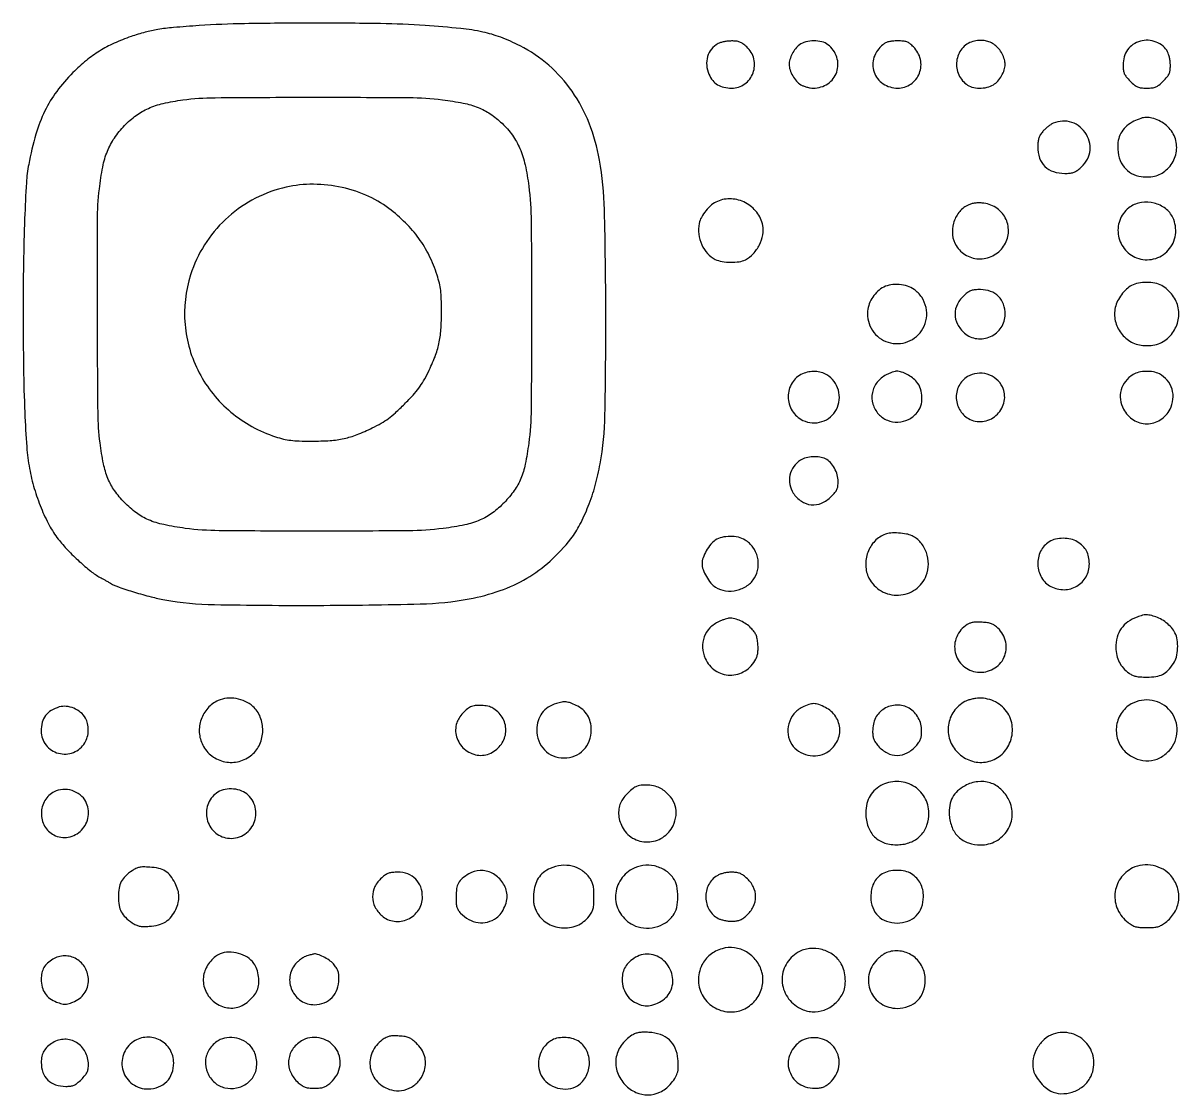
# Model space of a CAD drawing. Extents: x 235 to 2115, y 206 to 2450.
# Drawn here: x 235 to 872, y 1859 to 2450 of the extents above; entities that cross this region are included whole.
import ezdxf

# ---------------------------------------------------------------- set-up
doc = ezdxf.new("R2010")
doc.units = 0

msp = doc.modelspace()

# ---------------------------------------------------------------- linework, layer by layer
for points in [[(332, 2448.438429, 0.004609), (317.863301, 2447.34445, 0.018219), (309.207531, 2446.275403, 0.025717), (302.23697, 2444.784273, 0.017623), (294.5, 2442.412906, 0.022976), (285.088879, 2438.669316, 0.032791), (277.158674, 2434.43845, 0.032972), (269.881976, 2429.22623, 0.023599), (262.451179, 2422.513344, 0.037435), (253.50901, 2412.195412, 0.0475), (246.982317, 2401.413241, 0.04223), (242.089301, 2388.607803, 0.022083), (238.088137, 2372, 0.033438), (236.81833, 2361.92748, 0.005355), (235.869228, 2342.105097, 0.005563), (235.230363, 2317.546562, 0.003747), (235.023153, 2289.5, 0.003674), (235.245273, 2259.702291, 0.006662), (235.930744, 2235.337511, 0.007629), (237.012331, 2216.28505, 0.028325), (238.554188, 2204.361689, 0.025526), (241.189819, 2193.415191, 0.024956), (244.943365, 2182.709461, 0.02626), (249.454386, 2173.118205, 0.042569), (254.368317, 2165.572304, 0.024338), (259.584059, 2159.516107, 0.017479), (265.956613, 2153.259706, 0.017587), (272.347059, 2147.810383, 0.043189), (277.490522, 2144.406757, -0.002476), (278.511949, 2143.844483, -0.000832), (279.997204, 2143.01403, -0.000828), (281.637369, 2142.089801, -0.000948), (283.202089, 2141.200751, 0.045803), (287.88128, 2139.07145, 0.00979), (296.377689, 2136.294144, 0.010844), (305.478799, 2133.729568, 0.019945), (313, 2132.102145, 0.038603), (340.391301, 2129.463362, 0.005455), (397.088905, 2129.011854, 0.005396), (453.800399, 2129.790968, 0.039608), (480.75616, 2132.596415, 0.038581), (497.77724, 2137.124384, 0.049294), (512.482376, 2143.968961, 0.05038), (525.313676, 2153.419438, 0.04315), (536.745144, 2165.713492, 0.045947), (541.743636, 2173.495029, 0.026564), (546.344388, 2183.632602, 0.024973), (550.186046, 2195.110343, 0.024418), (552.897569, 2207, 0.039083), (555.52055, 2233.880771, 0.005325), (556.000663, 2290.397417, 0.00541), (555.267701, 2346.887127, 0.037638), (552.537008, 2374.37001, 0.049766), (546.838377, 2394.666256, 0.058768), (537.447494, 2412.247955, 0.061274), (524.616001, 2426.575436, 0.062286), (508.76101, 2437.274535, 0.026175), (498.113284, 2441.98958, 0.038413), (488.298391, 2444.894347, 0.027864), (476.064821, 2446.808887, 0.007524), (456.5, 2448.465648, 0.01339), (431.935329, 2449.514058, 0.004024), (394.516316, 2449.807004, 0.004048), (357.020066, 2449.495215, 0.012901)], [(617.893269, 2438.503091, 0.097034), (614.256253, 2435.49323, 0.09917), (612.058013, 2431.355209, 0.095205), (611.571618, 2426.545629, 0.082039), (612.843745, 2421.620337, 0.063198), (614.912665, 2418.189888, 0.088579), (617.58455, 2415.821903, 0.084611), (621.008428, 2414.45573, 0.052758), (625.315481, 2414, 0.155739), (632.504601, 2416.294908, 0.151795), (637.123389, 2422.351527, 0.148589), (637.549645, 2430.064408, 0.148366), (633.613215, 2436.715651, 0.025632), (631.516842, 2438.447861, 0.067268), (629.812663, 2439.38991, 0.0681), (627.932025, 2439.839498, 0.026774), (625.264685, 2439.959962, 0.025376), (623.24929, 2439.840623, 0.021312), (621.133899, 2439.515491, 0.021846), (619.224888, 2439.050735, 0.053894)], [(662.62655, 2437.794986, 0.06746), (660.505003, 2435.7162, 0.045758), (658.678646, 2432.86312, 0.046093), (657.418124, 2429.759881, 0.073561), (657, 2426.933248, 0.084937), (657.492992, 2424.052094, 0.046906), (658.994838, 2420.800412, 0.046653), (661.097892, 2417.852459, 0.077732), (663.419965, 2415.885678, 0.04399), (664.874854, 2415.165451, 0.026189), (666.71139, 2414.5581, 0.026079), (668.620215, 2414.141516, 0.040458), (670.29966, 2414.003738, 0.149448), (678.310178, 2416.444126, 0.164527), (683.21878, 2422.871024, 0.163146), (683.240523, 2431.00189, 0.146922), (678.385121, 2437.911704, 0.107282), (675.058315, 2439.530119, 0.061686), (670.61082, 2440.047496, 0.061108), (666.112537, 2439.461825, 0.09755)], [(708.614879, 2437.911704, 0.146689), (703.743437, 2430.985767, 0.16435), (703.776826, 2422.859889, 0.164964), (708.727065, 2416.44032, 0.147796), (716.802457, 2414, 0.150161), (724.072294, 2416.233659, 0.153075), (728.76724, 2422.14982, 0.149008), (729.314022, 2429.818229, 0.141111), (725.521131, 2436.678869, 0.027075), (723.479964, 2438.51019, 0.079098), (721.842455, 2439.446153, 0.071296), (719.899927, 2439.87858, 0.019174), (716.734859, 2440, 0.020535), (714.003528, 2439.887775, 0.042424), (711.89814, 2439.533028, 0.051733), (710.170397, 2438.89235, 0.052058)], [(759.11867, 2439.901735, 0.153232), (752.818692, 2436.385689, 0.143659), (749.459549, 2429.810042, 0.137516), (750.115816, 2422.233058, 0.136988), (754.614879, 2416.088296, 0.102834), (757.699154, 2414.554163, 0.060846), (761.787884, 2413.998473, 0.059285), (766.029507, 2414.445029, 0.081245), (769.580035, 2415.885678, 0.077732), (771.902108, 2417.852459, 0.046653), (774.005162, 2420.800412, 0.046906), (775.507008, 2424.052094, 0.084937), (776, 2426.933248, 0.073726), (775.577319, 2429.784218, 0.04693), (774.305489, 2432.894512, 0.046875), (772.472859, 2435.718506, 0.072682), (770.363139, 2437.709163, 0.045265), (767.72158, 2439.2244, 0.059508), (765.078322, 2440.075335, 0.0583), (762.26637, 2440.289758, 0.041169)], [(850.5, 2439.873359, 0.07177), (846.402906, 2437.975616, 0.092864), (843.412409, 2435.120393, 0.090738), (841.612608, 2431.320656, 0.065438), (841, 2426.659847, 0.025911), (841.147909, 2423.807591, 0.078364), (841.646552, 2421.933372, 0.072422), (842.721251, 2420.223119, 0.019946), (844.882353, 2417.882353, 0.019941), (847.264804, 2415.682722, 0.075918), (848.981041, 2414.620787, 0.078536), (850.905996, 2414.137859, 0.022267), (854, 2414, 0.022267), (857.094004, 2414.137859, 0.078536), (859.018959, 2414.620787, 0.075918), (860.735196, 2415.682722, 0.019941), (863.117647, 2417.882353, 0.019992), (865.249886, 2420.192275, 0.069911), (866.334091, 2421.899343, 0.077915), (866.844677, 2423.738942, 0.028814), (867, 2426.432013, 0.027722), (866.88892, 2428.433918, 0.021535), (866.554403, 2430.589989, 0.021988), (866.065779, 2432.578426, 0.048118), (865.483073, 2434.032733, 0.104264), (862.961461, 2437.119122, 0.076724), (859.128935, 2439.338196, 0.074995), (854.713196, 2440.334851, 0.090937)], [(466.038007, 2407.575689, -0.018577), (477.465079, 2405.722448, -0.04471), (485.677131, 2403.296089, -0.053967), (492.360935, 2399.7783, -0.040683), (498.853486, 2394.59611, -0.049551), (504.54746, 2388.062359, -0.053796), (508.665279, 2380.706164, -0.045959), (511.562883, 2371.690684, -0.02393), (513.577444, 2360.043506, -0.028574), (514.883479, 2340.370099, -0.002342), (515.113947, 2288.850865, -0.002251), (514.870478, 2237.180055, -0.03049), (513.547745, 2218.361996, -0.017567), (511.608355, 2206.805331, -0.047192), (509.181266, 2198.83833, -0.056749), (505.60221, 2192.339543, -0.036203), (500.110065, 2185.673604, -0.043621), (493.605755, 2179.944882, -0.058451), (486.783622, 2176.055758, -0.048577), (478.309995, 2173.394787, -0.020341), (466.5, 2171.409765, -0.029313), (447.269938, 2170.114829, -0.002232), (395.211429, 2169.89801, -0.002176), (343.051386, 2170.140564, -0.030543), (324.361996, 2171.452255, -0.019273), (312.497494, 2173.484947, -0.04832), (304.129371, 2176.117444, -0.05846), (297.397824, 2179.95502, -0.041649), (290.855669, 2185.671811, -0.038838), (285.39605, 2192.263487, -0.056399), (281.768701, 2198.880947, -0.04705), (279.304139, 2207.000077, -0.01871), (277.409765, 2218.5, -0.029212), (276.281351, 2235.206894, -0.001576), (275.969888, 2288.175318, -0.001651), (276.00013, 2340.947538, -0.027312), (277.027842, 2358.5, -0.020208), (278.886683, 2370.51412, -0.046014), (281.473223, 2379.31402, -0.055), (285.279783, 2386.48977, -0.043057), (290.851504, 2393.328189, -0.041568), (297.294864, 2398.956302, -0.055086), (304.02869, 2402.855013, -0.04793), (312.160649, 2405.540549, -0.022933), (323, 2407.48303, -0.030848), (340.775223, 2408.72559, -0.001867), (394.228734, 2408.959781, -0.001938), (447.52285, 2408.787708, -0.029139)], [(802.450423, 2394.593404, 0.042767), (801.088345, 2393.855875, 0.021586), (799.503411, 2392.71256, 0.021268), (797.957216, 2391.381903, 0.029545), (796.700423, 2390.05582, 0.035128), (795.339296, 2388.186167, 0.062031), (794.535688, 2386.457485, 0.055365), (794.127883, 2384.45219, 0.022687), (794.003738, 2381.673275, 0.079131), (794.998618, 2375.455297, 0.119429), (797.872663, 2370.812747, 0.118422), (802.573949, 2367.975472, 0.076964), (808.873615, 2367, 0.024631), (811.522178, 2367.130554, 0.055173), (813.490108, 2367.54741, 0.060301), (815.210194, 2368.355995, 0.034919), (817.059249, 2369.703309, 0.074347), (820.69268, 2373.82211, 0.095377), (822.583436, 2378.497897, 0.097618), (822.580813, 2383.456107, 0.081533), (820.73355, 2388.395899, 0.086104), (817.289441, 2392.548998, 0.095249), (812.758061, 2395.123934, 0.095992), (807.624613, 2395.823391, 0.088937)], [(846.969961, 2395.75, 0.05674), (843.041651, 2393.16986, 0.076742), (840.234629, 2389.989393, 0.07885), (838.568082, 2386.181571, 0.06388), (838, 2381.753246, 0.071481), (838.891373, 2375.550053, 0.095767), (841.491472, 2370.511396, 0.101911), (845.633401, 2367.020328, 0.091222), (850.983486, 2365.275389, 0.042554), (855.351941, 2365.064334, 0.062455), (859.143297, 2365.68213, 0.066794), (862.475384, 2367.168823, 0.05815), (865.474282, 2369.540949, 0.116292), (869.69199, 2376.361081, 0.126816), (870.236269, 2384.121104, 0.126458), (866.959766, 2391.193526, 0.11527), (860.578599, 2396.103669, 0.037195), (856.85673, 2397.470558, 0.076045), (853.778354, 2397.859918, 0.075095), (850.699412, 2397.312706, 0.035512)], [(378, 2358.961231, 0.062596), (361.070747, 2352.263622, 0.063588), (346.424541, 2341.612625, 0.063656), (334.937519, 2327.634644, 0.062968), (327.285504, 2311.166651, 0.099546), (324.23439, 2283.734741, 0.098975), (332.009381, 2257.19435, 0.098145), (349.469039, 2235.512673, 0.09612), (374, 2221.934586, 0.01885), (378.476763, 2220.665744, 0.029347), (382.421495, 2219.948692, 0.023048), (387.050846, 2219.600625, 0.00724), (394, 2219.5, 0.01673), (404.136129, 2219.839243, 0.036779), (411.810332, 2220.924126, 0.038992), (418.962338, 2223.073235, 0.021182), (427.376029, 2226.752198, 0.017024), (432.332254, 2229.386947, 0.029204), (436.243004, 2231.954998, 0.025953), (440.125705, 2235.168235, 0.010543), (445.081081, 2239.918919, 0.010543), (449.831765, 2244.874295, 0.025953), (453.045002, 2248.756996, 0.029204), (455.613053, 2252.667746, 0.017024), (458.247802, 2257.623971, 0.021182), (461.926765, 2266.037662, 0.038992), (464.075874, 2273.189668, 0.036779), (465.160757, 2280.863871, 0.01673), (465.5, 2291, 0.00724), (465.399375, 2297.949154, 0.023048), (465.051308, 2302.578505, 0.029347), (464.334256, 2306.523237, 0.01885), (463.065414, 2311, 0.035996), (458.690432, 2321.770491, 0.042219), (453.004116, 2331.209778, 0.041349), (445.704166, 2339.71599, 0.032257), (436.5, 2347.698303, 0.062543), (423.739913, 2355.089366, 0.052519), (408.774936, 2359.639067, 0.052027), (393.039399, 2360.999507, 0.058562)], [(617.481407, 2351.606432, 0.073907), (614.310195, 2349.625, 0.043312), (611.161278, 2346.430486, 0.043556), (608.647334, 2342.79176, 0.083211), (607.42755, 2339.4655, 0.078223), (607.253723, 2333.538149, 0.073832), (608.891281, 2327.716583, 0.077098), (612.054204, 2322.841155, 0.099916), (616.311891, 2319.656287, 0.069492), (620.050268, 2318.482215, 0.038514), (624.82251, 2318.058503, 0.038653), (629.505878, 2318.366654, 0.083765), (632.930544, 2319.464083, 0.088695), (637.234506, 2322.764435, 0.068012), (640.606212, 2327.65209, 0.069106), (642.498421, 2333.17517, 0.099151), (642.469637, 2338.333679, 0.11354), (639.156709, 2345.569817, 0.107176), (632.955962, 2350.811749, 0.108161), (625.191078, 2352.983994, 0.117592)], [(755.177228, 2349.373752, 0.112258), (750.45311, 2345.434411, 0.095226), (747.549116, 2339.606469, 0.094945), (747.007482, 2333.101694, 0.11077), (748.994598, 2327.24086, 0.131901), (754.687638, 2321.819256, 0.12951), (762.371321, 2319.929906, 0.128529), (770.033401, 2322.068069, 0.128936), (775.658506, 2327.680258, 0.125284), (777.80863, 2335.134483, 0.131731), (776.067983, 2342.555144, 0.13002), (770.819785, 2348.178021, 0.120508), (763.324492, 2350.673535, 0.026211), (761.001011, 2350.741238, 0.033744), (758.874008, 2350.5477, 0.036425), (756.93567, 2350.091763, 0.041935)], [(844.927667, 2348.596817, 0.14097), (839.507691, 2342.081169, 0.135312), (838.267052, 2333.5715, 0.13423), (841.563328, 2325.577107, 0.137873), (848.439658, 2320.469895, 0.151469), (857.788191, 2319.869297, 0.151857), (865.825683, 2324.664364, 0.149538), (869.806503, 2333.239952, 0.146227), (868.357081, 2342.659936, 0.121573), (864.289858, 2347.638136, 0.099234), (858.065883, 2350.613945, 0.097821), (851.09602, 2350.984743, 0.114237)], [(709.179627, 2304.374943, 0.064975), (705.793471, 2302.052031, 0.061805), (703.051295, 2298.902099, 0.061471), (701.150266, 2295.160253, 0.062954), (700.235451, 2291.098589, 0.171471), (702.871496, 2280.503416, 0.172382), (711.573242, 2273.944381, 0.172175), (722.471045, 2274.342441, 0.171131), (730.713167, 2281.520382, 0.093938), (732.635536, 2287.169617, 0.09068), (732.392821, 2293.2048, 0.090439), (730.027562, 2298.776654, 0.092811), (725.864274, 2303.096645, 0.082093), (722.238363, 2304.870387, 0.05372), (717.653173, 2305.722779, 0.053804), (713.001863, 2305.578365, 0.083433)], [(846.450423, 2305.593404, 0.07083), (843.523104, 2303.789714, 0.046474), (840.721258, 2300.981579, 0.045226), (838.398512, 2297.593751, 0.054935), (836.897252, 2294.051395, 0.115741), (836.452959, 2286.733614, 0.107904), (839.272803, 2279.770729, 0.107124), (844.760678, 2274.579865, 0.112563), (851.808927, 2272.244338, 0.045297), (856.400622, 2272.220178, 0.063179), (860.412622, 2273.081433, 0.067268), (863.892252, 2274.857661, 0.061062), (866.904906, 2277.544476, 0.100304), (870.8442, 2284.415118, 0.11564), (871.524732, 2291.922726, 0.114215), (868.793585, 2299.020958, 0.096057), (863.07832, 2304.726203, 0.085398), (859.639507, 2306.272663, 0.050072), (855.166505, 2306.958608, 0.048975), (850.496717, 2306.744741, 0.066888)], [(753.547151, 2299.907255, 0.093194), (749.712414, 2295.010996, 0.120806), (748.371886, 2289.487979, 0.120472), (749.73717, 2283.95983, 0.092349), (753.595852, 2279.049985, 0.149606), (760.405955, 2275.979943, 0.139812), (767.971947, 2277.133539, 0.139197), (773.814583, 2282.112391, 0.147927), (775.996262, 2289.29966, 0.085362), (775.042117, 2294.880596, 0.110939), (772.291959, 2299.26119, 0.111386), (767.942347, 2302.032927, 0.086589), (762.399938, 2303, 0.021496), (759.412584, 2302.871506, 0.062613), (757.3971, 2302.439739, 0.067767), (755.640969, 2301.544534, 0.028453)], [(664.396258, 2256.570629, 0.152265), (658.589683, 2251.551578, 0.141811), (656.458737, 2243.971857, 0.13797), (658.690023, 2236.267161, 0.141906), (664.592987, 2230.954986, 0.194165), (675.061823, 2230.249539, 0.195754), (683.042621, 2237.011213, 0.191382), (684.134038, 2247.560156, 0.18925), (677.695666, 2256.044003, 0.068614), (674.713529, 2257.342035, 0.058553), (671.323954, 2257.877051, 0.056663), (667.793312, 2257.616628, 0.055993)], [(710.46742, 2256.002279, 0.111861), (705.467507, 2251.938836, 0.11916), (702.849617, 2246.205871, 0.119948), (703.148058, 2239.94035, 0.114362), (706.284349, 2234.386785, 0.110207), (711.103343, 2231.022648, 0.107537), (716.939426, 2229.986734, 0.105719), (722.758219, 2231.467764, 0.103215), (727.520248, 2235.206433, 0.102604), (729.532061, 2238.93308, 0.076093), (730.180541, 2243.580905, 0.075353), (729.408486, 2248.255402, 0.096649), (727.296691, 2252.059249, 0.052496), (724.947118, 2254.321176, 0.041755), (721.996861, 2256.245828, 0.043214), (718.938222, 2257.568681, 0.080743), (716.282119, 2257.999211, 0.066353), (715.337983, 2257.87294, 0.016337), (713.838927, 2257.412287, 0.016437), (712.142026, 2256.766433, 0.015775)], [(755.298549, 2255.040484, 0.139185), (750.5387, 2249.896766, 0.132594), (749.077423, 2242.918262, 0.131954), (751.325255, 2236.126748, 0.13728), (756.647553, 2231.497006, 0.159575), (764.525402, 2230.494432, 0.149985), (771.700245, 2234.299755, 0.149985), (775.505568, 2241.474598, 0.159575), (774.502994, 2249.352447, 0.108393), (771.121917, 2253.717841, 0.102328), (766.15698, 2256.378195, 0.102123), (760.535511, 2256.853835, 0.107516)], [(846.457205, 2256.136969, 0.088462), (842.281917, 2252.444764, 0.100576), (839.867667, 2247.689393, 0.100894), (839.505123, 2242.381224, 0.089573), (841.204356, 2237.105336, 0.127837), (846.65568, 2231.1894, 0.143659), (854.059009, 2229.007626, 0.1446), (861.431355, 2231.175426, 0.13002), (866.806614, 2237.073992, 0.094596), (868.448943, 2242.541726, 0.099018), (867.920162, 2248.13682, 0.100525), (865.296112, 2253.032843, 0.100631), (860.970822, 2256.515089, 0.076129), (857.648257, 2257.63567, 0.049883), (853.610947, 2257.933499, 0.050123), (849.62419, 2257.427644, 0.080482)], [(663.189824, 2208.974365, 0.105024), (659.52668, 2205.515037, 0.098018), (657.473145, 2200.781362, 0.097658), (657.373786, 2195.607279, 0.103387), (659.263197, 2190.897883, 0.096837), (663.727754, 2186.39078, 0.126931), (669.161459, 2184.440786, 0.125904), (674.893803, 2185.356744, 0.094394), (680.200591, 2188.965297, 0.020871), (682.250715, 2191.194107, 0.067911), (683.324988, 2192.883803, 0.07645), (683.839994, 2194.687727, 0.031383), (684, 2197.23447, 0.068044), (683.487692, 2200.981555, 0.06033), (681.981856, 2204.62136, 0.062334), (679.716449, 2207.681293, 0.085345), (676.969985, 2209.720689, 0.078825), (673.855351, 2210.722227, 0.052021), (670.091552, 2210.909981, 0.051538), (666.32292, 2210.313045, 0.071982)], [(616.310084, 2164.922994, 0.081415), (613.789104, 2162.657024, 0.040362), (611.370271, 2159.086826, 0.040393), (609.572902, 2155.209266, 0.088557), (609, 2152, 0.088951), (609.583547, 2148.745792, 0.041557), (611.406058, 2144.853714, 0.041511), (613.866033, 2141.288493, 0.082756), (616.438986, 2139.037709, 0.105969), (622.023788, 2137.04691, 0.092264), (628.234135, 2137.374695, 0.092112), (633.919265, 2139.916545, 0.105165), (638.005402, 2144.24086, 0.105194), (639.905566, 2149.64847, 0.09422), (639.550988, 2155.591591, 0.093404), (637.030995, 2161.032478, 0.101158), (632.75914, 2165.005402, 0.082395), (629.034645, 2166.506456, 0.055984), (624.480479, 2166.994886, 0.056185), (619.953053, 2166.461543, 0.085253)], [(710, 2168.278468, 0.114223), (704.192309, 2164.415962, 0.100342), (700.339259, 2158.221184, 0.099156), (699.175041, 2150.949027, 0.10863), (700.977361, 2144.044377, 0.145647), (707.728162, 2136.95592, 0.142404), (717.318803, 2134.633054, 0.143579), (726.601377, 2137.817638, 0.148653), (732.54348, 2145.474678, 0.091472), (733.704583, 2151.770589, 0.08641), (732.584349, 2158.201839, 0.08927), (729.412845, 2163.70371, 0.107093), (724.688109, 2167.343713, 0.067066), (721.606595, 2168.327866, 0.027919), (717.262527, 2168.848935, 0.027629), (712.943134, 2168.884833, 0.078285)], [(800.298549, 2164.040484, 0.143514), (795.531909, 2158.800892, 0.123079), (793.986178, 2151.482772, 0.122901), (796.065001, 2144.289785, 0.142868), (801.20511, 2139.393933, 0.122726), (808.468613, 2137.670081, 0.131096), (815.494452, 2139.629043, 0.132998), (820.540836, 2144.794596, 0.128014), (822.384615, 2151.878087, 0.051026), (821.985349, 2155.780284, 0.074832), (820.793563, 2159.011925, 0.075966), (818.719821, 2161.715378, 0.054371), (815.695666, 2164.044003, 0.079763), (812.197343, 2165.475305, 0.057413), (807.998292, 2165.958086, 0.057404), (803.798654, 2165.473371, 0.079657)], [(618.401069, 2120.094566, 0.091528), (613.343653, 2116.568548, 0.105871), (610.18716, 2111.627155, 0.105094), (609.317395, 2105.796424, 0.089017), (610.79454, 2099.731572, 0.140938), (616.320745, 2093.12387, 0.146758), (624.424607, 2090.591921, 0.14371), (632.713367, 2092.922281, 0.13371), (638.70528, 2099.41357, 0.051281), (639.344832, 2101.028385, 0.036551), (639.734557, 2102.935695, 0.03175), (639.878737, 2105.150392, 0.02107), (639.775332, 2107.695658, 0.023389), (639.393374, 2110.628454, 0.057806), (638.770482, 2112.702459, 0.061413), (637.714928, 2114.504343, 0.029306), (635.959424, 2116.541864, 0.051064), (633.379683, 2118.710251, 0.042699), (630.259007, 2120.462361, 0.04386), (626.996828, 2121.611112, 0.065554), (624, 2121.972461, 0.065338), (623.172037, 2121.854589, 0.012928), (621.736564, 2121.41407, 0.013492), (620.08035, 2120.80839, 0.01218)], [(848.655189, 2122.541351, 0.068043), (843.610412, 2119.925402, 0.088036), (839.946535, 2116.228609, 0.086957), (837.748372, 2111.458686, 0.064678), (837, 2105.697543, 0.053162), (837.4484, 2101.492178, 0.066705), (838.775539, 2097.806896, 0.065345), (841.052975, 2094.544062, 0.048345), (844.32333, 2091.591948, 0.05236), (846.069097, 2090.561884, 0.053934), (847.973685, 2089.929302, 0.039489), (850.429817, 2089.598267, 0.01376), (854, 2089.5, 0.035821), (859.078147, 2089.864271, 0.081841), (862.728319, 2091.019606, 0.085029), (865.7298, 2093.25204, 0.041037), (868.75, 2096.989831, 0.089776), (870.324868, 2100.530548, 0.048308), (871.007489, 2105.274936, 0.048091), (870.76684, 2110.108281, 0.083039), (869.535917, 2113.930544, 0.061508), (867.586256, 2116.779674, 0.043678), (864.778464, 2119.451141, 0.043359), (861.519484, 2121.617012, 0.057312), (858.218945, 2122.955994, 0.013082), (855.208115, 2123.707932, 0.06557), (853.480576, 2123.859694, 0.063224), (851.74471, 2123.56242, 0.011653)], [(755, 2118.439592, 0.148701), (749.299745, 2111.661729, 0.156761), (748.492638, 2103.010262, 0.160558), (752.864622, 2095.656243, 0.156314), (760.801764, 2092.245026, 0.149462), (769.457851, 2094.008122, 0.161321), (775.335511, 2100.2764, 0.161934), (776.295968, 2108.794363, 0.150628), (772.016966, 2116.483745, 0.037806), (770.204397, 2117.974873, 0.064926), (768.474775, 2118.882291, 0.054226), (766.360946, 2119.411123, 0.019177), (763.251017, 2119.718288, 0.017849), (760.459238, 2119.786435, 0.03563), (758.258668, 2119.604429, 0.044754), (756.481744, 2119.163555, 0.06099)], [(342.5, 2076.582642, 0.104875), (336.745078, 2072.397142, 0.100011), (333.065486, 2066.169223, 0.099505), (332.081336, 2058.9737, 0.102688), (333.977361, 2052.044377, 0.113677), (339.018988, 2046.035931, 0.113666), (346.181212, 2042.838098, 0.112976), (354.056346, 2043.085702, 0.111225), (361.090506, 2046.729609, 0.115883), (365.403212, 2052.515341, 0.097968), (367.031393, 2059.989008, 0.098337), (365.689821, 2067.495651, 0.117798), (361.601988, 2073.376843, 0.075489), (357.41254, 2076.110751, 0.065396), (352.390166, 2077.647207, 0.066089), (347.195129, 2077.825412, 0.080706)], [(528.818777, 2075.018924, 0.071371), (524.243981, 2072.889739, 0.08842), (520.826373, 2069.677173, 0.088512), (518.731517, 2065.484543, 0.071681), (518.010327, 2060.5, 0.087841), (519.097078, 2054.34137, 0.105137), (522.216654, 2049.358912, 0.107075), (527.041148, 2046.13872, 0.094081), (533, 2045.007476, 0.094173), (538.932397, 2046.134816, 0.105961), (543.760626, 2049.344681, 0.104458), (546.89664, 2054.293938, 0.089199), (547.996262, 2060.381966, 0.060087), (547.46903, 2064.781706, 0.078425), (545.90824, 2068.516745, 0.079251), (543.288712, 2071.561156, 0.062898), (539.646567, 2073.929048, 0.025389), (536.554125, 2075.236781, 0.062328), (534.152352, 2075.786014, 0.066391), (531.781722, 2075.709487, 0.032071)], [(753.830485, 2075.973206, 0.118487), (747.72447, 2070.597667, 0.118912), (744.738355, 2063.041378, 0.117737), (745.512681, 2054.894447, 0.114558), (749.882353, 2047.882353, 0.113887), (756.95735, 2043.460465, 0.119556), (765.124173, 2042.691988, 0.121079), (772.657296, 2045.745862, 0.118784), (777.980245, 2051.961277, 0.125398), (780.018891, 2060.982478, 0.133969), (777.404106, 2069.631196, 0.133261), (770.743518, 2075.785206, 0.123494), (761.6849, 2077.955804, 0.036642), (759.815696, 2077.798775, 0.022552), (757.651395, 2077.355185, 0.022565), (755.539205, 2076.719412, 0.037139)], [(845.5, 2074.729433, 0.12436), (839.844934, 2069.381471, 0.11809), (837.270962, 2061.885356, 0.118194), (838.373315, 2054.041817, 0.124732), (842.909092, 2047.729948, 0.086203), (848.776911, 2044.311373, 0.103479), (855.083428, 2043.362625, 0.104836), (861.178433, 2045.022021, 0.090587), (866.444899, 2049.07069, 0.17813), (870.764133, 2059.81752, 0.180467), (867.056379, 2070.731109, 0.178056), (857.050255, 2076.644857, 0.174595)], [(254.941601, 2073.02712, 0.060142), (250.41353, 2071.081094, 0.101444), (247.340283, 2068.340515, 0.101093), (245.586644, 2064.604476, 0.059408), (245, 2059.684519, 0.168593), (247.649071, 2052.051421, 0.162167), (254.499053, 2047.552043, 0.159727), (262.761048, 2048.024644, 0.163774), (269.040484, 2053.298549, 0.072865), (270.39828, 2056.491555, 0.058289), (270.921059, 2060.197087, 0.059062), (270.573877, 2063.868755, 0.080498), (269.364459, 2066.960167, 0.08803), (266.708521, 2070.055347, 0.072084), (262.968351, 2072.307999, 0.073347), (258.811319, 2073.377208, 0.098083)], [(482, 2073.296293, 0.085238), (479.76784, 2072.021066, 0.037969), (477.316658, 2069.66783, 0.037772), (475.186232, 2066.89068, 0.065114), (473.924052, 2064.269875, 0.152793), (473.804646, 2056.583665, 0.14084), (478.059557, 2049.909428, 0.141749), (485.183881, 2046.539866, 0.15524), (492.728237, 2047.663549, 0.125059), (498.483021, 2052.557205, 0.138538), (500.925994, 2059.420973, 0.138993), (499.41348, 2066.531255, 0.12619), (494.358703, 2072.102114, 0.081812), (491.855861, 2073.218665, 0.040029), (488.407244, 2073.833185, 0.039876), (484.851549, 2073.892276, 0.071594)], [(664.30078, 2072.919832, 0.107329), (659.644967, 2069.204846, 0.102621), (656.857033, 2063.836081, 0.103473), (656.447288, 2057.839314, 0.110965), (658.508628, 2052.346488, 0.103068), (662.226236, 2048.629271, 0.08964), (667.304296, 2046.475523, 0.089696), (672.812137, 2046.236243, 0.103373), (677.75914, 2047.994598, 0.125819), (683.116704, 2053.487259, 0.139578), (684.912541, 2060.662001, 0.140278), (682.658018, 2067.679846, 0.127535), (676.964118, 2072.75, 0.029582), (673.305537, 2074.360482, 0.085737), (670.596285, 2074.865996, 0.087198), (667.900852, 2074.429497, 0.031293)], [(709.298549, 2072.040484, 0.068194), (706.580754, 2069.825916, 0.0708), (704.599071, 2066.987728, 0.066574), (703.402789, 2063.553708, 0.050609), (703, 2059.584456, 0.030477), (703.149221, 2057.138666, 0.061443), (703.6163, 2055.267355, 0.060198), (704.531498, 2053.541509, 0.028182), (706.092745, 2051.547151, 0.093194), (710.989004, 2047.712414, 0.120806), (716.512021, 2046.371886, 0.120472), (722.04017, 2047.73717, 0.092349), (726.950015, 2051.595852, 0.028875), (728.505883, 2053.589018, 0.062314), (729.404118, 2055.311843, 0.061623), (729.855871, 2057.215123, 0.027693), (729.996262, 2059.784796, 0.123109), (728.167965, 2067.073193, 0.137207), (723.167551, 2072.297806, 0.1406), (716.284997, 2074.093694, 0.131607)], [(707.520382, 2029.713167, 0.066772), (703.669137, 2026.793505, 0.080238), (700.999173, 2023.121138, 0.076505), (699.53787, 2018.648685, 0.054282), (699.249213, 2013.370044, 0.084314), (700.863586, 2006.219876, 0.117343), (704.682915, 2000.91393, 0.115986), (710.520869, 1997.857288, 0.081077), (717.949386, 1997.189958, 0.084812), (724.50384, 1998.803851, 0.104027), (729.632531, 2002.449431, 0.10356), (732.873614, 2007.866783, 0.083384), (734, 2014.574007, 0.133387), (731.634424, 2023.283588, 0.130993), (725.17633, 2029.670749, 0.129922), (716.350358, 2032.027868, 0.130204)], [(753.907284, 2029.674978, 0.063777), (749.816154, 2026.798416, 0.085194), (747.035545, 2023.220224, 0.081932), (745.538069, 2018.807271, 0.054386), (745.243647, 2013.457457, 0.083033), (746.749322, 2006.704364, 0.106479), (750.320856, 2001.452556, 0.106852), (755.726769, 1998.149111, 0.084105), (762.509822, 1997, 0.127179), (770.942894, 1999.18028, 0.126539), (777.281266, 2005.177376, 0.12813), (779.890499, 2013.423689, 0.132119), (778.097318, 2021.789838, 0.086356), (773.603076, 2027.749285, 0.109753), (767.68717, 2031.245276, 0.110975), (760.899555, 2031.885614, 0.089854)], [(252.121495, 2026.337749, 0.144948), (247.011243, 2021.510608, 0.129958), (245.079466, 2014.462681, 0.130559), (246.885861, 2007.405827, 0.146868), (251.906118, 2002.548549, 0.165275), (259.928027, 2001.338938, 0.158079), (267.197393, 2005.230261, 0.154843), (270.895972, 2012.72366, 0.158431), (269.551112, 2020.90116, 0.108102), (266.483055, 2024.598742, 0.090359), (261.955545, 2026.970689, 0.089608), (256.847219, 2027.605394, 0.103847)], [(342.298549, 2026.099891, 0.151598), (337.161505, 2020.110327, 0.144425), (336.191073, 2012.139798, 0.144984), (339.701034, 2004.941231, 0.153012), (346.496188, 2001.00086, 0.164423), (355.247787, 2001.915246, 0.16391), (361.663563, 2007.95193, 0.163553), (363.127017, 2016.651251, 0.163751), (359.038076, 2024.463521, 0.096394), (355.497372, 2026.741947, 0.070655), (350.947083, 2027.848344, 0.070452), (346.254641, 2027.645383, 0.094547)], [(573, 2029.296293, 0.082897), (571.014243, 2028.174051, 0.025046), (568.423878, 2025.856383, 0.025853), (565.987932, 2023.183891, 0.051547), (564.410724, 2020.79966, 0.073278), (563.342241, 2017.731662, 0.057423), (563.080967, 2014.212828, 0.054662), (563.633741, 2010.550943, 0.053227), (564.968914, 2007.060934, 0.141838), (570.797953, 2000.848142, 0.139617), (579.08163, 1998.662068, 0.13837), (587.330414, 2001.16332, 0.138513), (593.051505, 2007.606394, 0.081755), (594.719352, 2013.24287, 0.104357), (594.26903, 2018.628901, 0.100329), (591.646775, 2023.528995, 0.070582), (587.010169, 2027.75, 0.079541), (584.123347, 2029.104956, 0.042567), (580.248915, 2029.870222, 0.042379), (576.257028, 2029.970904, 0.072499)], [(295.091948, 1982.837604, 0.03938), (291.34412, 1979.807352, 0.081473), (289.073166, 1976.817361, 0.081869), (287.882837, 1973.268323, 0.040079), (287.5, 1968.5, 0.040079), (287.882837, 1963.731677, 0.081869), (289.073166, 1960.182639, 0.081473), (291.34412, 1957.192648, 0.03938), (295.091948, 1954.162396, 0.035815), (297.139816, 1952.9636, 0.063315), (298.988503, 1952.327183, 0.050818), (301.201648, 1952.097219, 0.015861), (304.542543, 1952.196579, 0.049159), (309.566807, 1953.005796, 0.076665), (313.577738, 1954.753654, 0.081602), (316.703206, 1957.53292, 0.063792), (319.094566, 1961.401069, 0.042878), (320.466475, 1965.272099, 0.069743), (320.868136, 1968.730281, 0.06966), (320.303652, 1972.168551, 0.042668), (318.75, 1975.979568, 0.047293), (316.203589, 1979.979527, 0.087215), (313.352599, 1982.558722, 0.083981), (309.71618, 1984.069787, 0.041208), (304.739229, 1984.790897, 0.014837), (301.266144, 1984.901542, 0.050529), (299.016579, 1984.678565, 0.064385), (297.157053, 1984.045032, 0.036078)], [(432.548743, 1978.908653, 0.098138), (428.850414, 1974.09005, 0.115373), (427.545443, 1968.497377, 0.11531), (428.855782, 1962.903642, 0.09795), (432.559085, 1958.082266, 0.148833), (439.390002, 1954.990412, 0.14012), (446.966979, 1956.126953, 0.139752), (452.812555, 1961.101009, 0.147835), (454.996262, 1968.29966, 0.085362), (454.042117, 1973.880596, 0.110939), (451.291959, 1978.26119, 0.111386), (446.942347, 1981.032927, 0.086589), (441.399938, 1982, 0.021494), (438.412887, 1981.871535, 0.062594), (436.397455, 1981.43988, 0.067764), (434.64158, 1980.545004, 0.028477)], [(480.5, 1981.13944, 0.035973), (476.882016, 1978.527776, 0.092432), (474.838161, 1976.047829, 0.091602), (473.815123, 1972.983936, 0.034906), (473.5, 1968.475576, 0.014126), (473.598872, 1964.976536, 0.053735), (473.95491, 1962.823272, 0.074393), (474.692268, 1961.17099, 0.04584), (476, 1959.48555, 0.078337), (480.533801, 1955.945324, 0.093883), (485.667181, 1954.247684, 0.097349), (490.917237, 1954.57318, 0.090942), (495.794923, 1956.853972, 0.08529), (498.310331, 1959.387279, 0.052569), (500.353851, 1963.069556, 0.052981), (501.565154, 1967.045292, 0.094466), (501.570273, 1970.453137, 0.113518), (498.730124, 1976.935584, 0.116123), (493.362349, 1981.462128, 0.122251), (486.770318, 1982.978351, 0.134836)], [(525.401069, 1984.094566, 0.063832), (521.61868, 1981.755812, 0.077966), (518.835696, 1978.670361, 0.074467), (517.044621, 1974.761152, 0.052237), (516.192667, 1969.986844, 0.020554), (516.100604, 1967.028104, 0.040044), (516.312836, 1964.677445, 0.044102), (516.876475, 1962.543519, 0.031351), (517.861124, 1960.272219, 0.133462), (523.455003, 1954.110117, 0.12101), (531.611764, 1951.339074, 0.120645), (540.143746, 1952.658996, 0.132156), (546.767205, 1957.761436, 0.034019), (548.234044, 1959.982862, 0.066257), (549.026921, 1961.949335, 0.050142), (549.398178, 1964.393569, 0.012635), (549.5, 1968.422158, 0.013115), (549.399562, 1972.250696, 0.042363), (549.051958, 1974.769608, 0.057107), (548.35575, 1976.76375, 0.04242), (547.165785, 1978.772639, 0.08994), (542.919205, 1982.905551, 0.088384), (537.466668, 1985.315208, 0.086294), (531.403271, 1985.726047, 0.080621)], [(570.529571, 1983.718322, 0.130471), (563.752437, 1977.083218, 0.139288), (561.372608, 1968.12702, 0.139968), (564.059829, 1959.290141, 0.132191), (571.054688, 1952.9721, 0.093099), (576.827197, 1951.274121, 0.082791), (583.077703, 1951.679649, 0.083507), (588.811869, 1954.081205, 0.097307), (593.098931, 1958.133472, 0.101328), (595.043331, 1962.516019, 0.053143), (595.6974, 1968.469472, 0.053189), (595.082536, 1974.41561, 0.102923), (593.165785, 1978.772639, 0.096048), (588.679411, 1983.034353, 0.088507), (582.797377, 1985.463609, 0.088272), (576.424205, 1985.712398, 0.094848)], [(617.298549, 1980.040484, 0.139341), (612.643311, 1975.006717, 0.124464), (611.073559, 1968.045722, 0.125526), (613.003682, 1961.220674, 0.143013), (617.906118, 1956.548549, 0.046292), (619.374578, 1955.953953, 0.022217), (621.347269, 1955.454886, 0.021809), (623.467647, 1955.113241, 0.029043), (625.415544, 1955, 0.030473), (627.861076, 1955.149182, 0.061426), (629.732291, 1955.616135, 0.060197), (631.45784, 1956.530982, 0.028204), (633.451257, 1958.091347, 0.095095), (637.235336, 1962.960613, 0.118875), (638.560781, 1968.511744, 0.118565), (637.211205, 1974.067795, 0.094265), (633.404148, 1978.950015, 0.028875), (631.410982, 1980.505883, 0.062314), (629.688157, 1981.404118, 0.061623), (627.784877, 1981.855871, 0.027693), (625.215204, 1981.996262, 0.030251), (623.046483, 1981.863206, 0.030119), (620.906439, 1981.46941, 0.031551), (618.940961, 1980.850032, 0.044827)], [(708.298549, 1981.040484, 0.068775), (705.552314, 1978.79745, 0.072595), (703.576072, 1975.931259, 0.067228), (702.397424, 1972.426937, 0.04793), (702.006589, 1968.29966, 0.088131), (703.043417, 1962.509191, 0.110345), (705.993627, 1957.934572, 0.109491), (710.630854, 1955.026648, 0.085705), (716.5, 1954.013178, 0.085554), (722.412837, 1955.032378, 0.111461), (727.042887, 1957.957113, 0.111461), (729.967622, 1962.587163, 0.085554), (730.986822, 1968.5, 0.051696), (730.579577, 1972.428331, 0.06951), (729.369954, 1975.790071, 0.07061), (727.303738, 1978.652828, 0.055495), (724.358703, 1981.102114, 0.093559), (720.936793, 1982.533981, 0.053442), (716.465649, 1982.995895, 0.052933), (711.928888, 1982.49664, 0.083235)], [(846.222648, 1984.33908, 0.127969), (839.478674, 1978.513067, 0.130483), (836.491597, 1970.181309, 0.12891), (838.016404, 1961.38618, 0.123402), (843.671106, 1954.301693, 0.031939), (845.915047, 1952.806564, 0.064844), (847.86935, 1951.993209, 0.051874), (850.235669, 1951.608374, 0.014392), (854, 1951.5, 0.014392), (857.764331, 1951.608374, 0.051874), (860.13065, 1951.993209, 0.064844), (862.084953, 1952.806564, 0.031939), (864.328894, 1954.301693, 0.094372), (869.311037, 1959.857588, 0.10838), (871.595518, 1966.595147, 0.108516), (870.84914, 1973.663643, 0.094812), (867.210755, 1980.161378, 0.091925), (862.966502, 1983.649747, 0.077187), (857.489213, 1985.652536, 0.076502), (851.61528, 1985.909842, 0.087476)], [(251.366714, 1934.081938, 0.048086), (248.427239, 1931.876555, 0.077339), (246.469779, 1929.439324, 0.078892), (245.369761, 1926.559135, 0.052096), (245.003738, 1923.027494, 0.060493), (245.531446, 1918.711533, 0.087229), (247.084183, 1915.20179, 0.088904), (249.714003, 1912.478183, 0.065284), (253.415342, 1910.479181, 0.016093), (256.261033, 1909.496106, 0.07393), (257.98188, 1909.231008, 0.075474), (259.688552, 1909.480931, 0.017187), (262.460151, 1910.431631, 0.069394), (266.032189, 1912.398732, 0.079622), (268.741201, 1915.192791, 0.080462), (270.421535, 1918.667277, 0.072839), (270.996262, 1922.618034, 0.129721), (269.228081, 1929.292606, 0.132072), (264.404791, 1934.172248, 0.13438), (257.855718, 1935.92441, 0.136293)], [(343.5, 1937.057307, 0.076636), (340.950515, 1935.527953, 0.042605), (338.364067, 1932.977184, 0.042013), (336.187477, 1929.94894, 0.062113), (334.869593, 1926.959078, 0.131781), (334.646496, 1919.279751, 0.125391), (338.274127, 1912.353869, 0.125463), (344.771561, 1908.010946, 0.132016), (352.42492, 1907.419937, 0.079101), (355.728754, 1908.600973, 0.047682), (359.178004, 1910.942964, 0.047453), (362.146315, 1913.918479, 0.074299), (364.004958, 1917.011969, 0.08095), (364.800175, 1920.390714, 0.048619), (364.686371, 1924.519408, 0.048346), (363.771204, 1928.586427, 0.075348), (362.152826, 1931.785376, 0.097967), (358.628528, 1935.113044, 0.071609), (353.697594, 1937.305749, 0.07126), (348.321995, 1938.025885, 0.094843)], [(391.351605, 1935.907548, 0.057682), (389.924238, 1935.308753, 0.026435), (388.216954, 1934.225714, 0.025755), (386.520026, 1932.882252, 0.032287), (385.101605, 1931.46294, 0.147894), (381.968107, 1924.573762, 0.142645), (383.115071, 1916.993103, 0.14145), (388.167724, 1911.168833, 0.144796), (395.5, 1909, 0.095203), (400.880894, 1910.033921, 0.108338), (405.219014, 1912.973226, 0.105134), (408.018284, 1917.539333, 0.085123), (408.996262, 1923.215204, 0.027786), (408.855048, 1925.791156, 0.062028), (408.400464, 1927.696364, 0.062355), (407.494243, 1929.425774, 0.028337), (405.917734, 1931.440915, 0.060812), (403.60481, 1933.50575, 0.03585), (400.415062, 1935.39894, 0.035058), (397.20899, 1936.7314, 0.12348), (395, 1936.904235, 0.02326), (394.670075, 1936.832482, 0.001505), (393.722034, 1936.576556, 0.002192), (392.593978, 1936.263066, 0.001632)], [(572.411303, 1935.109054, 0.046179), (569.078267, 1932.628071, 0.07146), (566.781361, 1929.878534, 0.076558), (565.453629, 1926.742085, 0.06219), (565.003738, 1923.115141, 0.07645), (565.808737, 1917.909117, 0.092743), (568.133724, 1913.560407, 0.093557), (571.854371, 1910.373407, 0.07925), (576.700662, 1908.529542, 0.102074), (580.356681, 1908.522436, 0.058757), (584.555017, 1909.908502, 0.057998), (588.389522, 1912.270686, 0.089059), (590.96959, 1915.181971, 0.171056), (592.829392, 1923.964733, 0.156173), (588.876123, 1932.361934, 0.162184), (580.922222, 1936.700794, 0.183366)], [(620.036535, 1939.856979, 0.044917), (616.485262, 1938.449037, 0.05267), (613.441576, 1936.487512, 0.053998), (610.935523, 1933.98043, 0.051435), (608.977361, 1930.955623, 0.127385), (607.011469, 1922.09533, 0.13028), (609.622132, 1913.477981, 0.129793), (616.169511, 1907.26263, 0.125972), (625.007719, 1905, 0.118356), (632.609306, 1906.824954, 0.109953), (638.793957, 1911.932067, 0.110721), (642.199352, 1919.147483, 0.121456), (642.034776, 1926.870853, 0.097098), (638.877154, 1933.298594, 0.097131), (633.526611, 1938.05739, 0.099315), (626.882236, 1940.37263, 0.106649)], [(661.971323, 1937.906958, 0.132571), (655.313956, 1931.19759, 0.140371), (653.121549, 1922.199012, 0.138345), (656.018384, 1913.30532, 0.127461), (663.210162, 1906.902682, 0.10329), (669.64415, 1905.135814, 0.101144), (676.299642, 1906.069957, 0.097764), (682.231366, 1909.59309, 0.089867), (686.589276, 1915.20034, 0.083802), (687.736734, 1918.731225, 0.050233), (687.942772, 1923.147927, 0.049145), (687.252169, 1927.65706, 0.066382), (685.713167, 1931.479618, 0.106686), (681.346744, 1936.379506, 0.091745), (675.113488, 1939.370235, 0.091705), (668.220282, 1939.933156, 0.106466)], [(711.474952, 1937.983123, 0.052069), (710.093058, 1937.3982, 0.023611), (708.41794, 1936.367331, 0.023074), (706.737625, 1935.103102, 0.029252), (705.316042, 1933.779699, 0.139809), (700.963243, 1925.516773, 0.151836), (701.81736, 1916.490026, 0.153194), (707.622613, 1909.594064, 0.142717), (716.5, 1907.007476, 0.087299), (722.786087, 1908.113445, 0.110509), (727.744694, 1911.280839, 0.110042), (730.894684, 1916.271459, 0.085986), (731.996262, 1922.602117, 0.114675), (730.312598, 1929.870748, 0.118458), (725.606663, 1935.551849, 0.11912), (718.856766, 1938.45406, 0.116855)], [(295.897883, 1888.730067, 0.159698), (290.291517, 1881.58219, 0.163423), (290.071612, 1872.576677, 0.163826), (295.329146, 1865.279372, 0.160455), (303.977482, 1862.570972, 0.089197), (309.62648, 1863.672765, 0.107791), (314.120689, 1866.651389, 0.106914), (316.991122, 1871.253043, 0.08655), (317.989673, 1877, 0.136202), (315.965283, 1884.275788, 0.135971), (310.479573, 1889.473009, 0.135634), (303.089934, 1891.11378, 0.135272)], [(342.457205, 1889.136969, 0.113303), (337.599502, 1884.395864, 0.122933), (335.478859, 1878.148921, 0.122445), (336.539739, 1871.618818, 0.111846), (340.548743, 1866.091347, 0.123154), (346.096162, 1863.235246, 0.109258), (352.601412, 1863.152418, 0.10913), (358.540903, 1865.821376, 0.122612), (362.506531, 1870.655006, 0.070463), (363.548473, 1873.995225, 0.057879), (363.720641, 1877.731102, 0.057821), (363.031665, 1881.410886, 0.069973), (361.535712, 1884.58584, 0.101917), (357.833142, 1888.304929, 0.087805), (352.765618, 1890.503405, 0.088736), (347.300579, 1890.816141, 0.10735)], [(388.304334, 1889.044003, 0.110652), (383.378735, 1884.287298, 0.127755), (381.279198, 1878.123526, 0.126055), (382.434011, 1871.653364, 0.106109), (386.595852, 1866.049985, 0.029265), (388.670065, 1864.433452, 0.068481), (390.42265, 1863.550333, 0.061999), (392.454213, 1863.12545, 0.020585), (395.5, 1863, 0.020585), (398.545787, 1863.12545, 0.061999), (400.57735, 1863.550333, 0.068481), (402.329935, 1864.433452, 0.029265), (404.404148, 1866.049985, 0.084987), (407.939039, 1870.415054, 0.096224), (409.628557, 1875.5258, 0.09992), (409.253592, 1880.741769, 0.099217), (406.885423, 1885.418532, 0.090694), (403.021977, 1888.830248, 0.087673), (398.155956, 1890.704139, 0.08888), (393.000879, 1890.783543, 0.096714)], [(432.892919, 1889.626513, 0.138888), (427.289197, 1882.807748, 0.149028), (426.293037, 1874.2594, 0.147784), (430.237944, 1866.556616, 0.136083), (437.912075, 1862.023676, 0.102777), (443.551098, 1861.695117, 0.097901), (448.962854, 1863.620509, 0.095152), (453.352893, 1867.523431, 0.09106), (456.068069, 1872.832859, 0.068014), (456.702952, 1876.888645, 0.077755), (456.172109, 1880.775358, 0.073824), (454.43987, 1884.470989, 0.053882), (451.537379, 1887.96377, 0.028292), (449.420636, 1889.795019, 0.067362), (447.621255, 1890.830351, 0.060801), (445.50046, 1891.408513, 0.019708), (442.261123, 1891.750833, 0.017428), (439.038374, 1891.850842, 0.054844), (436.891724, 1891.606343, 0.064588), (435.045025, 1890.928088, 0.031487)], [(525.641297, 1889.102114, 0.092152), (521.772204, 1885.375362, 0.089314), (519.448617, 1880.467736, 0.090067), (518.99407, 1875.094231, 0.095789), (520.484911, 1870.029178, 0.113144), (524.08687, 1865.775096, 0.091767), (529.457093, 1863.115319, 0.09321), (535.346154, 1862.57816, 0.121878), (540.42977, 1864.362026, 0.129591), (545.213227, 1869.674877, 0.116589), (546.999412, 1876.875931, 0.119455), (545.360759, 1883.977526, 0.140588), (540.701451, 1889.040484, 0.079391), (537.222464, 1890.466869, 0.056699), (533.035668, 1890.96054, 0.057452), (528.915742, 1890.502651, 0.089592)], [(570.411303, 1892.167083, 0.099704), (564.437111, 1886.489783, 0.119779), (561.614253, 1879.290938, 0.12162), (562.4295, 1871.684613, 0.104876), (566.693247, 1864.850659, 0.095044), (572.535368, 1860.728436, 0.109238), (579.20376, 1859.325616, 0.10993), (585.809353, 1860.867035, 0.097269), (591.476025, 1865.105143, 0.036251), (594.012594, 1868.358392, 0.073427), (595.40175, 1871.284959, 0.069141), (595.932194, 1874.602981, 0.029073), (595.761653, 1879.12872, 0.078374), (594.226291, 1885.086419, 0.105939), (591.00476, 1889.601407, 0.102332), (586.119867, 1892.50313, 0.069074), (579.739229, 1893.757583, 0.015596), (576.482978, 1893.839029, 0.040698), (574.151613, 1893.634432, 0.052382), (572.252146, 1893.101465, 0.045769)], [(802.5, 1892.798285, 0.099028), (797.55512, 1889.886018, 0.080155), (793.669665, 1885.092634, 0.079892), (791.479316, 1879.304221, 0.097243), (791.430543, 1873.518548, 0.081349), (792.584525, 1870.335344, 0.041335), (794.970201, 1866.793385, 0.04084), (797.989436, 1863.597664, 0.063812), (801.098784, 1861.448917, 0.111737), (806.727517, 1859.983461, 0.087305), (812.997441, 1860.879957, 0.085417), (818.704488, 1863.899221, 0.099941), (822.713167, 1868.520382, 0.152162), (824.845583, 1878.36477, 0.152568), (821.005875, 1887.666434, 0.152705), (812.557522, 1893.122611, 0.152467)], [(251.366714, 1888.081938, 0.048088), (248.451721, 1885.894905, 0.075739), (246.488659, 1883.466522, 0.078028), (245.374689, 1880.618993, 0.054344), (245, 1877.181786, 0.084966), (245.934136, 1871.724364, 0.115278), (248.61689, 1867.525905, 0.113431), (252.920517, 1864.906449, 0.08039), (258.521939, 1864, 0.028193), (261.246995, 1864.153778, 0.078031), (263.093629, 1864.661846, 0.07043), (264.801284, 1865.744064, 0.019979), (267.117647, 1867.882353, 0.020083), (269.208727, 1870.14852, 0.066499), (270.305695, 1871.85141, 0.076954), (270.832527, 1873.643865, 0.033291), (270.996262, 1876.132353, 0.122476), (269.255924, 1883.1051, 0.134714), (264.487859, 1888.160587, 0.139753), (257.9545, 1889.962587, 0.135569)], [(664, 1889.248446, 0.092804), (660.805066, 1886.827848, 0.063709), (658.193297, 1883.091785, 0.064318), (656.629413, 1878.865282, 0.100488), (656.530312, 1875, 0.08129), (658.271596, 1870.028394, 0.09698), (661.43735, 1866.211939, 0.09539), (665.854945, 1863.828542, 0.076088), (671.215204, 1863.003738, 0.027693), (673.784877, 1863.144129, 0.061623), (675.688157, 1863.595882, 0.062314), (677.410982, 1864.494117, 0.028875), (679.404148, 1866.049985, 0.173716), (684.389086, 1875.040517, 0.189323), (682.294929, 1884.772583, 0.190653), (674.158409, 1890.433315, 0.175354)]]:
    msp.add_lwpolyline(points, format="xyb", close=True)

doc.saveas('drawing.dxf')
